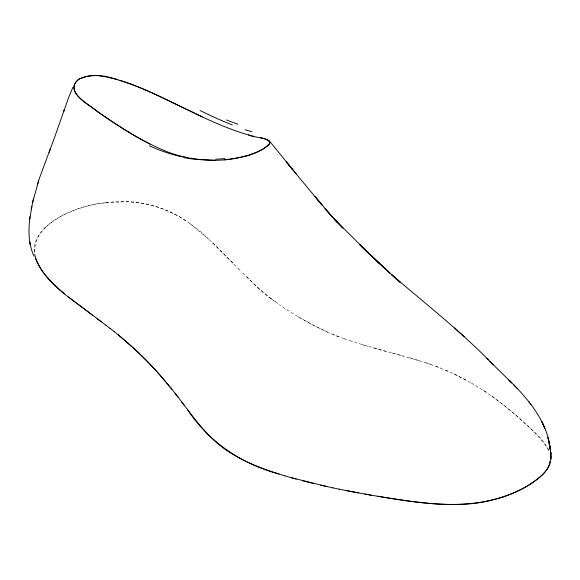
<?xml version="1.0" encoding="UTF-8"?>
<svg xmlns="http://www.w3.org/2000/svg" width="580" height="580" viewBox="0 0 580 580"><rect width="100%" height="100%" fill="white"/><g stroke="black" fill="none" stroke-linecap="round" stroke-linejoin="round"><path stroke-width="0.43" stroke-dasharray="2.9 2.17" d="M45.53 227.382L38.911 235.161L36.032 240.424A69.441 39.599 -0.2 0 0 34.111 248.501L35.119 256.969M105.951 202.703L91.995 204.704L79.192 208.459A89.436 50.59 -1.1 0 0 74.733 210.054L66.279 213.65A90.422 51.149 -1.1 0 0 58.993 217.478L51.62 222.299A90.552 51.221 -1.1 0 0 48.488 224.721C38.425 231.819 32.944 244.702 35.22 256.868M120.792 201.963C154.164 200.085 185.52 216.347 208.807 239.25M391.928 352.945L420.63 361.064M386.106 351.386L355.859 342.729M373.919 348.051L403.847 356.2M409.378 357.729L431.071 364.479M361.862 344.578L367.908 346.354M349.943 340.808L355.939 342.751M425.785 362.681L440.8 368.104M344.136 338.793L350.066 340.844M344.288 338.843L332.949 334.464M435.913 366.212L454.365 374.057L471.409 383.075M338.64 336.748C317.811 328.65 298.258 317.528 279.828 304.957M445.433 370.018L449.942 371.998M327.765 332.217L312.402 324.72L297.939 316.579M454.35 374.049L467.154 380.676M471.351 383.047L475.571 385.526M475.52 385.504C491.412 394.944 506.093 406.304 519.76 418.731C530.359 429.265 544.627 438.067 549.456 452.922M185.955 220.871C169.954 210.047 151.097 203.79 131.906 202.029A72.623 42.072 -0.7 0 0 117.363 201.528L97.969 203.551L83.658 206.915A93.626 53.251 -0.9 0 0 70.129 211.7L61.98 215.651L54.658 220.067A93.438 52.968 -1 0 0 45.552 227.389M483.713 390.63L487.715 393.284M275.536 301.926L271.353 298.845L279.799 304.978M491.623 395.959C512.27 411.887 533.875 428.243 548.774 449.891M189.762 223.503L208.793 239.192L234.458 264.589M259.514 289.202L241.49 271.839M259.449 289.159L244.999 275.399M212.541 242.73L238.046 268.322M237.988 268.236L241.555 271.926M271.433 298.794A196.867 103.138 13 0 1 259.572 289.13M105.995 202.862A109.243 62.669 -0.8 0 1 120.792 202.13M271.186 298.903A198.215 104.625 12.8 0 1 259.347 289.246"/><path stroke-width="0.87" d="M30.044 216.724C28.188 229.941 28.398 243.948 34.002 256.302M29.681 219.399L32.574 202.652L39.201 178.814L54.368 138.004L68.534 97.774L72.906 87.297M31.436 208.22L31.291 208.996L31.77 206.386M549.941 461.223C549.361 467.842 544.852 472.968 539.958 477.021A90.77 44.334 -6.8 0 1 538.182 478.5L528.88 485.018A91.053 44.471 -6.8 0 1 525.248 487.149L521.413 489.201M33.64 198.186L32.574 202.652M269.635 143.274C259.238 155.165 239.736 157.745 224.736 159.841M38.635 180.626L37.294 184.976M64.525 109.374L63.938 111.07L64.424 109.663M50.54 148.429L49.025 152.388M267.815 145.856C273.912 140.991 264.516 138.018 260.442 137.938M267.945 145.739L263.9 148.574A13.086 2.82 -21 0 1 263.074 149.053L256.222 152.373M520.927 489.447L513.793 492.804A90.944 44.421 -6.8 0 1 511.125 493.935C464.377 512.8 412.685 502.026 364.769 494.073M255.454 152.685L250.777 154.345M245.485 156.006C229.687 160.617 212.86 161.24 196.584 159.246L215.274 160.29M487.744 501.076C504.238 497.343 520.485 491.333 534.361 481.509C542.452 475.353 552.348 466.784 550.761 455.481M96.468 75.451L105.872 76.343L117.805 79.54M377.565 496.284C409.06 501.113 441.017 506.804 472.968 503.512A79.837 42.413 -5.3 0 0 487.765 501.113M371.272 495.226L345.629 490.484M191.204 158.405L182.309 156.469M358.527 492.942L339.3 489.208M332.993 487.903L339.452 489.223M333.13 487.911L320.515 485.155M326.844 486.548L290.399 477.449M314.411 483.705L302.238 480.675M253.931 136.387L251.191 135.669M251.118 135.669C205.001 123.062 165.22 94.801 119.77 80.272M248.421 134.915C254.982 138.091 264.487 136.641 269.62 141.825A48.43 11.738 -16.6 0 1 269.519 143.303M296.25 479.102L284.628 475.76M284.591 475.767C263.008 469.089 241.258 461.31 222.938 447.753C206.212 435.21 193.952 417.999 181.395 401.548M278.922 474.012C241.94 464.109 208.749 441.924 187.608 409.741M164.343 150.539C140.418 140.527 118.603 126.23 97.389 111.469C89.334 105.096 63.024 90.741 79.032 79.25A13.5 7.91 0.7 0 1 79.917 78.749L87.435 76.19L94.149 75.588A42.978 24.382 0.4 0 1 99.579 75.763C132.211 80.895 161.653 97.897 191.364 111.578M202.333 116.913L195.039 113.383M191.313 111.563L195.083 113.404M150.024 144.144C131.588 134.785 114.303 123.359 97.375 111.541C89.603 104.219 64.96 93.474 77.466 80.221A17.27 10.121 0.8 0 1 80.663 78.271L84.745 76.828L91.169 75.697A29.508 16.987 0.4 0 1 96.468 75.422M105.821 325.155L68.208 296.866M92.894 315.571C72 298.714 45.117 284.12 35.431 257.643M97.215 318.746L101.536 321.943M105.741 325.083L110.062 328.381M109.961 328.294L114.224 331.63M114.108 331.535C141.049 352.647 164.314 378.109 184.505 405.681M118.175 334.798L137.351 351.632M64.554 293.864C53.541 284.446 42.398 274.159 36.453 260.659M510.364 381.531L489.846 361.412L493.37 364.863C461.847 332.224 426.148 304.217 391.725 274.811L400.664 282.757L374.832 259.202L389.847 273.144L381.248 265.111M454.582 327.918L464.232 336.77M370.562 255.012L383.409 267.09M372.548 256.831L378.965 263.03L359.593 244.564L374.354 258.774L335.131 220.001L342.918 228.107L330.042 214.462L337.64 222.706L325.032 208.713L332.383 217.05L314.998 196.518M486.772 358.411L488.324 359.904M511.089 382.249L509.356 380.516C529.845 400.352 549.369 424.364 550.826 454.184L550.079 447.303L550.826 454.184M508.646 379.798L511.814 382.967M361.478 246.195L369.598 254.33M516.976 388.296L513.916 385.12M148.212 362.304L158.608 373.505L171.861 389.245M296.162 173.666L286.078 161.755L321.98 205.037L315.94 197.584M292.98 169.846L269.287 140.846M531.034 404.507L528.779 401.643M175.022 393.254L178.212 397.394M35.373 257.701L36.127 259.912M30.073 243.469L30.283 244.492L29.768 241.904M550.942 456.837L550.674 452.088L550.986 458.903M184.063 156.941A223.996 174.275 -80.2 0 1 164.314 150.619M196.591 159.442A204.82 158.993 -83.1 0 1 183.947 157.622M224.975 158.601A211.932 153.577 -54.4 0 1 215.542 159.174M250.763 154.577A51.308 15.653 -20.9 0 1 245.398 156.259M251.756 131.645A258.861 45.436 28.8 0 1 245.028 129.768M237.909 124.207A201.209 46.516 33.8 0 1 226.519 119.951M137.337 351.712A541.966 419.652 -62.7 0 1 148.132 362.399M232.413 124.954A256.933 77.191 39.5 0 1 200.078 110.497M196.591 159.058A205.595 156.187 81.6 0 1 191.212 158.188M182.207 156.89A261.435 203.928 -76.2 0 1 149.408 145.783M543.917 426.191L541.909 421.725L544.852 428.359L543.917 426.191M548.441 439.712L547.948 437.559L550.347 449.427L548.441 439.712"/></g></svg>
